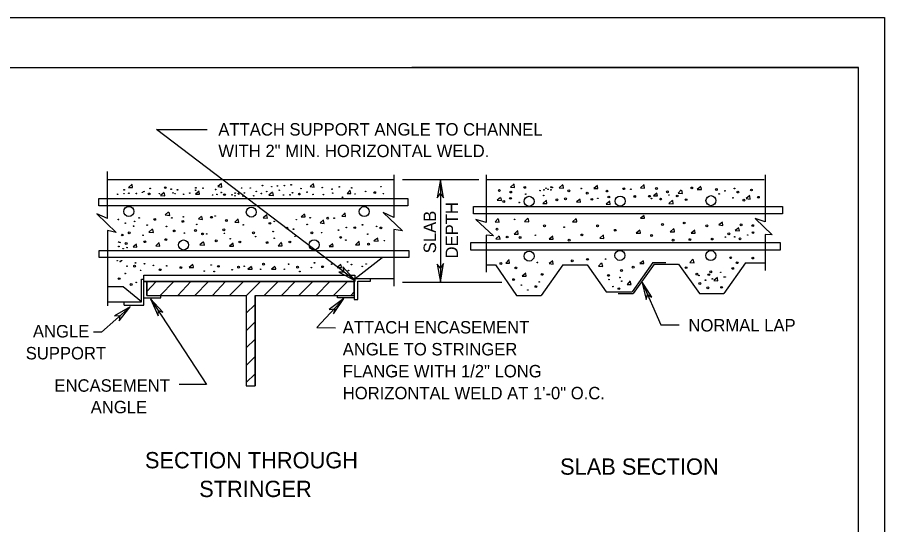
# Model space of a CAD drawing. Extents: x 528.16 to 531.11, y 154.42 to 156.25.
# Drawn here: x 530.401 to 531.115, y 155.836 to 156.253 of the extents above; entities that cross this region are included whole.
import ezdxf

# ---------------------------------------------------------------- set-up
doc = ezdxf.new("R2010")
doc.units = 0
doc.layers.add('Level 1', color=7, linetype='Continuous')
doc.layers.add('Level 41', color=7, linetype='Continuous')

msp = doc.modelspace()

# ---------------------------------------------------------------- linework, layer by layer
at = {"layer": 'Level 1'}
for p, q in [((528.15617, 156.25295), (531.1145, 156.25295)), ((528.34318, 156.21161), (531.09318, 156.21161)), ((531.09318, 156.21161), (530.72572, 156.21161)), ((531.09318, 154.46161), (531.09318, 156.21161)), ((531.09318, 156.06463), (531.09318, 156.21161)), ((530.67913, 156.03665), (530.51575, 156.16066)), ((530.51575, 156.16066), (530.55741, 156.16066)), ((530.47539, 156.0875), (530.47539, 156.12621)), ((530.71096, 156.12359), (530.71096, 156.08848)), ((530.78707, 156.12359), (530.78707, 156.08422)), ((531.0164, 156.12359), (531.0164, 156.08487)), ((530.47539, 156.11965), (530.71096, 156.11965)), ((530.71818, 156.11965), (530.78084, 156.11965)), ((530.74934, 156.11965), (530.74934, 156.03533)), ((530.78707, 156.11965), (531.01575, 156.11965)), ((530.71096, 156.07864), (530.71096, 156.03205)), ((530.47539, 156.07766), (530.47539, 156.01565)), ((530.78707, 156.07372), (530.78707, 156.04354)), ((531.0164, 156.07438), (531.0164, 156.04485)), ((530.67913, 156.03829), (530.70144, 156.05535)), ((530.92421, 156.05141), (530.90715, 156.02713)), ((530.9252, 156.0501), (530.90781, 156.02582)), ((530.92421, 156.05141), (530.93471, 156.05141)), ((530.9252, 156.0501), (530.94521, 156.0501)), ((530.94521, 156.0501), (530.9626, 156.02582)), ((531.00033, 156.05108), (530.98261, 156.02582)), ((531.00033, 156.05108), (531.0164, 156.05108)), ((530.78707, 156.04944), (530.79462, 156.04944)), ((530.79462, 156.04944), (530.81201, 156.02418)), ((530.85007, 156.04944), (530.83235, 156.02418)), ((530.85007, 156.04944), (530.87008, 156.04944)), ((530.87008, 156.04944), (530.88583, 156.02713)), ((530.50328, 156.01893), (530.50328, 156.03763)), ((530.50328, 156.03763), (530.50525, 156.03763)), ((530.67848, 156.02483), (530.67848, 156.03829)), ((530.67848, 156.03829), (530.71096, 156.03829)), ((530.68143, 156.0209), (530.68143, 156.03599)), ((530.68143, 156.03599), (530.69193, 156.03599)), ((530.69193, 156.03599), (530.69193, 156.03829)), ((530.48819, 156.0314), (530.47539, 156.0314)), ((530.50328, 156.01893), (530.48819, 156.0314)), ((530.50525, 156.0163), (530.50525, 156.03566)), ((530.50525, 156.03566), (530.52822, 156.03566)), ((530.67848, 156.03566), (530.50787, 156.03566)), ((530.50787, 156.02418), (530.50787, 156.03566)), ((530.50787, 156.03566), (530.67848, 156.03566)), ((530.50787, 156.02746), (530.51542, 156.03566)), ((530.5187, 156.02418), (530.52986, 156.03566)), ((530.53314, 156.02418), (530.54396, 156.03566)), ((530.54724, 156.02418), (530.5584, 156.03566)), ((530.56168, 156.02418), (530.57251, 156.03566)), ((530.57579, 156.02418), (530.58727, 156.03566)), ((530.58957, 156.02385), (530.60138, 156.03566)), ((530.60433, 156.02418), (530.61581, 156.03566)), ((530.61844, 156.02418), (530.62992, 156.03566)), ((530.63287, 156.02418), (530.64436, 156.03566)), ((530.64698, 156.02418), (530.65846, 156.03566)), ((530.66142, 156.02418), (530.6729, 156.03566)), ((530.67848, 156.03566), (530.67848, 156.0209)), ((530.67848, 156.02418), (530.67848, 156.03566)), ((530.71818, 156.03533), (530.79987, 156.03533)), ((530.91503, 156.03566), (530.93077, 156.00023)), ((530.50525, 156.02221), (530.51936, 156.02221)), ((530.50787, 156.02418), (530.58957, 156.02418)), ((530.51083, 156.02155), (530.55676, 155.95102)), ((530.51936, 156.02221), (530.51936, 156.02451)), ((530.58957, 156.02418), (530.58957, 155.95003)), ((530.59678, 156.02418), (530.59678, 155.95003)), ((530.59678, 156.02418), (530.67881, 156.02418)), ((530.66995, 156.02188), (530.64764, 155.99793)), ((530.6647, 156.02221), (530.6647, 156.02451)), ((530.67881, 156.02221), (530.6647, 156.02221)), ((530.67552, 156.02418), (530.67848, 156.02713)), ((530.81201, 156.02418), (530.83235, 156.02418)), ((530.88583, 156.02713), (530.90715, 156.02713)), ((530.89567, 156.02582), (530.90781, 156.02582)), ((530.9626, 156.02582), (530.98261, 156.02582)), ((530.49409, 156.01499), (530.47047, 155.994)), ((530.47539, 156.01893), (530.50328, 156.01893)), ((530.48917, 156.0163), (530.48917, 156.01893)), ((530.48917, 156.0163), (530.50525, 156.0163)), ((530.58957, 156.00974), (530.59678, 156.01696)), ((530.67848, 156.0209), (530.68143, 156.0209)), ((530.58957, 155.99531), (530.59678, 156.00253)), ((530.93077, 156.00023), (530.94587, 156.00023)), ((530.47047, 155.994), (530.46391, 155.994)), ((530.64764, 155.99793), (530.66306, 155.9976)), ((530.58957, 155.9812), (530.59678, 155.98842)), ((530.58957, 155.96676), (530.59678, 155.97398)), ((530.58957, 155.95266), (530.59678, 155.95987)), ((530.55676, 155.95102), (530.53445, 155.95102))]:
    msp.add_line(p, q, dxfattribs=at)
for points in [[(530.49573, 156.11571), (530.49278, 156.11309), (530.49606, 156.11309), (530.49573, 156.11539)], [(530.56923, 156.11637), (530.56627, 156.11375), (530.56955, 156.11342), (530.56923, 156.11604)], [(530.64501, 156.11637), (530.64206, 156.11375), (530.64534, 156.11342), (530.64501, 156.11604)], [(530.81004, 156.11604), (530.80709, 156.11342), (530.81037, 156.11309), (530.81004, 156.11571)], [(530.85007, 156.11539), (530.84711, 156.11276), (530.85072, 156.11243), (530.85039, 156.11506)], [(530.87861, 156.11473), (530.87566, 156.11211), (530.87894, 156.11211), (530.87861, 156.11407)], [(530.91699, 156.11539), (530.91404, 156.11276), (530.91732, 156.11243), (530.91699, 156.11506)], [(530.52198, 156.10882), (530.51903, 156.10653), (530.52264, 156.1062), (530.52231, 156.1085)], [(530.55085, 156.11014), (530.5479, 156.10751), (530.55118, 156.10751), (530.55085, 156.10948)], [(530.61122, 156.10915), (530.60827, 156.10686), (530.61188, 156.10653), (530.61155, 156.10882)], [(530.6752, 156.11079), (530.67257, 156.10817), (530.67552, 156.10817), (530.6752, 156.11046)], [(530.92749, 156.1085), (530.92454, 156.1062), (530.92782, 156.1062), (530.92749, 156.10817)], [(530.94751, 156.11112), (530.94488, 156.1085), (530.94849, 156.10817), (530.94783, 156.11079)], [(530.96358, 156.11375), (530.96063, 156.11145), (530.96424, 156.11145), (530.96391, 156.11342)], [(530.79888, 156.10489), (530.79593, 156.10259), (530.79954, 156.10226), (530.79921, 156.10456)], [(530.83661, 156.10259), (530.83366, 156.09997), (530.83694, 156.09997), (530.83661, 156.10226)], [(530.86417, 156.10358), (530.86122, 156.10128), (530.8645, 156.10095), (530.86417, 156.10325)], [(530.88878, 156.10193), (530.88583, 156.09931), (530.88911, 156.09898), (530.88878, 156.10161)], [(530.94029, 156.10259), (530.93734, 156.09997), (530.94094, 156.09964), (530.94062, 156.10226)], [(531.00394, 156.10653), (531.00098, 156.1039), (531.00427, 156.10358), (531.00394, 156.1062)], [(530.52559, 156.09308), (530.52297, 156.09045), (530.52657, 156.09012), (530.52625, 156.09275)], [(530.47539, 156.0875), (530.46654, 156.09144), (530.48261, 156.07602), (530.47539, 156.07766)], [(530.55282, 156.08947), (530.5502, 156.08717), (530.55348, 156.08684), (530.55315, 156.08914)], [(530.58301, 156.08717), (530.58005, 156.08455), (530.58333, 156.08422), (530.58301, 156.08684)], [(530.60663, 156.09045), (530.60335, 156.08816), (530.60696, 156.08783), (530.60663, 156.09012)], [(530.63747, 156.09144), (530.63484, 156.08881), (530.63812, 156.08881), (530.6378, 156.09078)], [(530.65322, 156.08651), (530.65026, 156.08389), (530.65354, 156.08356), (530.65322, 156.08586)], [(530.67093, 156.09209), (530.66831, 156.08947), (530.67126, 156.08914), (530.67093, 156.09176)], [(530.71096, 156.08848), (530.7021, 156.09242), (530.71818, 156.07733), (530.71096, 156.07864)], [(530.78707, 156.08422), (530.77854, 156.08684), (530.79298, 156.07339), (530.78707, 156.07372)], [(530.79692, 156.0875), (530.79429, 156.08487), (530.79757, 156.08455), (530.79724, 156.08717)], [(530.82119, 156.08783), (530.81857, 156.0852), (530.82218, 156.08487), (530.82185, 156.0875)], [(530.86089, 156.0875), (530.85794, 156.08487), (530.86155, 156.08487), (530.86122, 156.08717)], [(530.91699, 156.09012), (530.91404, 156.08783), (530.91732, 156.08783), (530.91699, 156.0898)], [(531.0164, 156.08487), (531.0082, 156.0875), (531.02231, 156.07405), (531.0164, 156.07438)], [(530.51247, 156.07897), (530.50951, 156.07634), (530.51312, 156.07602), (530.5128, 156.07864)], [(530.94127, 156.0793), (530.93832, 156.07667), (530.94193, 156.07667), (530.9416, 156.07897)], [(530.9813, 156.08455), (530.97835, 156.08225), (530.98163, 156.08192), (530.9813, 156.08422)], [(530.99475, 156.07995), (530.9918, 156.07766), (530.99541, 156.07733), (530.99475, 156.07962)], [(530.79757, 156.07339), (530.79495, 156.07077), (530.79856, 156.07044), (530.7979, 156.07306)], [(530.81299, 156.07766), (530.81004, 156.0747), (530.81332, 156.0747), (530.81299, 156.07733)], [(530.84186, 156.07306), (530.83891, 156.07044), (530.84219, 156.07044), (530.84186, 156.07274)], [(530.88353, 156.07405), (530.88058, 156.07142), (530.88386, 156.07109), (530.88353, 156.07372)], [(530.91339, 156.07798), (530.91043, 156.07536), (530.91404, 156.07536), (530.91371, 156.07766)], [(530.95866, 156.07798), (530.95571, 156.07536), (530.95899, 156.07536), (530.95866, 156.07766)], [(530.49934, 156.0665), (530.49639, 156.06421), (530.49967, 156.06388), (530.49934, 156.06617)], [(530.51804, 156.06781), (530.51509, 156.06519), (530.51837, 156.06486), (530.51804, 156.06716)], [(530.55446, 156.06847), (530.55151, 156.06585), (530.55512, 156.06552), (530.55479, 156.06814)], [(530.57874, 156.06716), (530.57579, 156.06486), (530.57907, 156.06486), (530.57874, 156.06683)], [(530.61844, 156.06814), (530.61581, 156.06519), (530.61909, 156.06519), (530.61877, 156.06716)], [(530.66076, 156.06683), (530.65781, 156.06453), (530.66109, 156.06453), (530.66076, 156.0665)], [(530.68241, 156.0688), (530.67946, 156.06585), (530.68274, 156.06585), (530.68241, 156.06847)], [(530.69783, 156.07142), (530.69455, 156.06913), (530.69816, 156.0688), (530.69783, 156.07109)], [(530.80577, 156.05371), (530.80315, 156.05075), (530.8061, 156.05075), (530.80577, 156.05305)], [(530.84186, 156.05272), (530.83891, 156.05043), (530.84219, 156.0501), (530.84186, 156.05239)], [(530.88189, 156.05108), (530.87927, 156.04846), (530.88287, 156.04813), (530.88222, 156.05075)], [(530.91634, 156.05272), (530.91339, 156.05043), (530.91667, 156.05043), (530.91634, 156.05239)], [(530.95702, 156.05403), (530.9544, 156.05141), (530.95801, 156.05108), (530.95735, 156.05371)], [(530.5456, 156.04977), (530.54265, 156.04714), (530.54626, 156.04714), (530.54593, 156.04944)], [(530.59383, 156.04813), (530.59088, 156.04583), (530.59449, 156.04583), (530.59416, 156.0478)], [(530.61319, 156.04813), (530.61024, 156.04583), (530.61385, 156.04583), (530.61352, 156.0478)], [(530.66732, 156.04977), (530.66437, 156.04714), (530.66798, 156.04714), (530.66765, 156.04944)], [(530.81955, 156.04255), (530.8166, 156.04025), (530.81988, 156.04025), (530.81955, 156.04222)], [(530.90551, 156.03632), (530.90289, 156.03337), (530.90617, 156.03337), (530.90551, 156.03566)], [(530.97736, 156.03894), (530.97441, 156.03665), (530.97769, 156.03632), (530.97736, 156.03861)], [(530.50787, 156.03566), (530.50787, 156.02418), (530.58957, 156.02418), (530.58957, 155.95003), (530.59678, 155.95003), (530.59678, 156.02418), (530.67848, 156.02418), (530.67848, 156.03566), (530.50787, 156.03566)]]:
    msp.add_lwpolyline(points, dxfattribs=at)
for points in [[(530.74934, 156.11965), (530.74672, 156.10456), (530.74934, 156.10817), (530.75197, 156.10456)], [(530.46818, 156.1039), (530.72244, 156.1039), (530.72244, 156.098), (530.46818, 156.098)], [(530.77657, 156.09734), (531.03084, 156.09734), (531.03084, 156.09144), (530.77657, 156.09144)], [(530.77428, 156.06781), (531.02887, 156.06781), (531.02887, 156.06158), (530.77428, 156.06158)], [(530.4685, 156.06125), (530.72343, 156.06125), (530.72343, 156.05535), (530.4685, 156.05535)], [(530.74934, 156.03533), (530.75197, 156.05043), (530.74934, 156.04682), (530.74672, 156.0501)], [(530.67913, 156.03665), (530.66896, 156.0478), (530.66995, 156.04354), (530.66568, 156.04354)], [(530.50525, 156.04091), (530.67881, 156.04091), (530.67881, 156.03566), (530.50525, 156.03566)], [(530.91503, 156.03566), (530.91864, 156.0209), (530.91962, 156.02516), (530.92323, 156.02287)], [(530.51083, 156.02155), (530.51706, 156.00745), (530.51739, 156.01204), (530.521, 156.0104)], [(530.66995, 156.02188), (530.65781, 156.0127), (530.6624, 156.01335), (530.66142, 156.00909)], [(530.49409, 156.01499), (530.4813, 156.00745), (530.48556, 156.00777), (530.48491, 156.00351)]]:
    msp.add_lwpolyline(points, close=True, dxfattribs=at)
for centre, radius in [((530.60297, 156.11465), 0.000251), ((530.61523, 156.11435), 0.000251), ((530.62096, 156.11465), 0.000251), ((530.62655, 156.11527), 0.000251), ((530.48369, 156.10752), 0.000251), ((530.48897, 156.10798), 0.000251), ((530.48912, 156.11109), 0.000251), ((530.49299, 156.10829), 0.000251), ((530.4992, 156.10814), 0.000251), ((530.50416, 156.10907), 0.000251), ((530.50541, 156.10969), 0.000251), ((530.50964, 156.10779), 0.000731), ((530.51052, 156.11233), 0.000251), ((530.51813, 156.10798), 0.000251), ((530.52298, 156.11291), 0.000731), ((530.52775, 156.1117), 0.000251), ((530.5293, 156.1086), 0.000251), ((530.531, 156.10798), 0.000251), ((530.53302, 156.11109), 0.000251), ((530.53798, 156.10752), 0.000251), ((530.5431, 156.10845), 0.000251), ((530.54791, 156.11078), 0.000251), ((530.54806, 156.11279), 0.000251), ((530.55396, 156.11249), 0.000251), ((530.56435, 156.1114), 0.000251), ((530.56544, 156.10737), 0.000251), ((530.56901, 156.10892), 0.000251), ((530.57169, 156.10716), 0.000731), ((530.57784, 156.10705), 0.000251), ((530.58048, 156.10845), 0.000251), ((530.58312, 156.10814), 0.000251), ((530.58342, 156.10767), 0.000251), ((530.58576, 156.11264), 0.000251), ((530.58808, 156.1086), 0.000251), ((530.59289, 156.11264), 0.000251), ((530.59785, 156.10984), 0.000251), ((530.60204, 156.10814), 0.000251), ((530.60638, 156.10969), 0.000251), ((530.61057, 156.11372), 0.000251), ((530.61678, 156.11078), 0.000251), ((530.62562, 156.10705), 0.000251), ((530.62763, 156.10875), 0.000251), ((530.63326, 156.10762), 0.000731), ((530.63462, 156.11218), 0.000251), ((530.63958, 156.10923), 0.000251), ((530.64455, 156.10737), 0.000251), ((530.65214, 156.11295), 0.000251), ((530.65308, 156.1072), 0.000251), ((530.66021, 156.1117), 0.000251), ((530.66067, 156.10845), 0.000251), ((530.66611, 156.11357), 0.000251), ((530.67633, 156.11279), 0.000251), ((530.67912, 156.10768), 0.000251), ((530.68781, 156.10984), 0.000251), ((530.69531, 156.10887), 0.000731), ((530.70036, 156.11372), 0.000251), ((530.70239, 156.10798), 0.000251), ((530.79781, 156.11055), 0.000731), ((530.8072, 156.10927), 0.000731), ((530.81873, 156.11311), 0.000731), ((530.81954, 156.10753), 0.000251), ((530.83128, 156.11052), 0.000251), ((530.83448, 156.11115), 0.000251), ((530.83619, 156.11243), 0.000251), ((530.83789, 156.11158), 0.000251), ((530.84024, 156.11329), 0.000251), ((530.84024, 156.11115), 0.000251), ((530.84088, 156.11329), 0.000251), ((530.84131, 156.11308), 0.000251), ((530.85499, 156.11034), 0.000731), ((530.8652, 156.11223), 0.000251), ((530.87014, 156.10841), 0.000731), ((530.88636, 156.11012), 0.000731), ((530.88632, 156.10966), 0.000251), ((530.90022, 156.11205), 0.000731), ((530.90596, 156.11158), 0.000251), ((530.92711, 156.11225), 0.000731), ((530.93607, 156.10947), 0.000731), ((530.95613, 156.11268), 0.000731), ((530.9764, 156.1114), 0.000731), ((530.97871, 156.10774), 0.000251), ((530.98341, 156.1103), 0.000251), ((530.9913, 156.11223), 0.000251), ((530.99411, 156.10927), 0.000731), ((531.00521, 156.11097), 0.000731), ((530.56186, 156.10689), 0.000251), ((530.58033, 156.10628), 0.000251), ((530.58685, 156.10597), 0.000251), ((530.59568, 156.10628), 0.000251), ((530.62019, 156.10689), 0.000251), ((530.66874, 156.10503), 0.000251), ((530.80144, 156.10158), 0.000731), ((530.80699, 156.10414), 0.000731), ((530.81421, 156.1007), 0.000251), ((530.82228, 156.10166), 0.00413), ((530.83426, 156.10646), 0.000251), ((530.84518, 156.10286), 0.000731), ((530.85222, 156.10372), 0.000731), ((530.87398, 156.10329), 0.000731), ((530.87886, 156.10412), 0.000251), ((530.88785, 156.10521), 0.000731), ((530.8972, 156.10186), 0.00413), ((530.90919, 156.10563), 0.000731), ((530.90959, 156.10603), 0.000251), ((530.92136, 156.10585), 0.000731), ((530.92302, 156.1039), 0.000251), ((530.93053, 156.1035), 0.000731), ((530.93732, 156.10689), 0.000251), ((530.94419, 156.10606), 0.000731), ((530.95144, 156.10307), 0.000731), ((530.97193, 156.10223), 0.00413), ((530.99002, 156.10454), 0.000251), ((530.99903, 156.10265), 0.000731), ((531.01097, 156.105), 0.000731), ((530.49292, 156.09338), 0.00413), ((530.59372, 156.09284), 0.00413), ((530.68668, 156.09321), 0.00413), ((530.48438, 156.08677), 0.000251), ((530.50147, 156.08802), 0.000251), ((530.5143, 156.08678), 0.000731), ((530.52836, 156.08802), 0.000251), ((530.53744, 156.08518), 0.000731), ((530.5378, 156.08891), 0.000251), ((530.56095, 156.08857), 0.000731), ((530.56397, 156.08962), 0.000251), ((530.57324, 156.08589), 0.000731), ((530.63075, 156.0866), 0.000251), ((530.64215, 156.0882), 0.000251), ((530.65658, 156.08785), 0.000731), ((530.66191, 156.08785), 0.000251), ((530.81037, 156.08683), 0.000251), ((530.49007, 156.08375), 0.000251), ((530.49684, 156.08125), 0.000251), ((530.49773, 156.08517), 0.000251), ((530.50806, 156.08215), 0.000251), ((530.52391, 156.08108), 0.000251), ((530.54883, 156.08268), 0.000251), ((530.57111, 156.07823), 0.000731), ((530.58713, 156.08232), 0.000251), ((530.60903, 156.08358), 0.000731), ((530.61259, 156.08517), 0.000251), ((530.62309, 156.07966), 0.000731), ((530.62844, 156.07876), 0.000251), ((530.63965, 156.08268), 0.000251), ((530.67189, 156.08019), 0.000251), ((530.67884, 156.08002), 0.000731), ((530.68524, 156.08232), 0.000251), ((530.69681, 156.08108), 0.000251), ((530.70039, 156.07983), 0.000731), ((530.79589, 156.07875), 0.000731), ((530.83494, 156.08152), 0.000731), ((530.85112, 156.08043), 0.000251), ((530.87867, 156.08152), 0.000731), ((530.93202, 156.08259), 0.000731), ((530.94994, 156.08387), 0.000731), ((530.96851, 156.08152), 0.000731), ((530.99667, 156.08237), 0.000731), ((531.00628, 156.08173), 0.000731), ((530.48758, 156.07396), 0.000731), ((530.49329, 156.07573), 0.000731), ((530.50468, 156.07378), 0.000251), ((530.53032, 156.07735), 0.000731), ((530.53869, 156.07555), 0.000251), ((530.54777, 156.0777), 0.000731), ((530.55365, 156.07485), 0.000731), ((530.55703, 156.07484), 0.000251), ((530.57163, 156.07538), 0.000251), ((530.5955, 156.07573), 0.000731), ((530.59727, 156.0727), 0.000251), ((530.6117, 156.0768), 0.000251), ((530.61259, 156.07128), 0.000251), ((530.62968, 156.07288), 0.000251), ((530.64358, 156.07573), 0.000731), ((530.65158, 156.07591), 0.000251), ((530.66547, 156.07805), 0.000251), ((530.66726, 156.072), 0.000731), ((530.68952, 156.07466), 0.000251), ((530.80421, 156.07233), 0.000731), ((530.81488, 156.07191), 0.000731), ((530.82744, 156.0738), 0.000251), ((530.86567, 156.07404), 0.000731), ((530.89319, 156.07789), 0.000731), ((530.92306, 156.07361), 0.000731), ((530.98383, 156.07231), 0.000251), ((530.98664, 156.07491), 0.000731), ((530.99152, 156.07252), 0.000251), ((530.99582, 156.07085), 0.000731), ((531.00219, 156.07401), 0.000251), ((531.00649, 156.07597), 0.000731), ((530.48455, 156.06825), 0.000251), ((530.48473, 156.06451), 0.000251), ((530.48562, 156.06789), 0.000251), ((530.49079, 156.06701), 0.000731), ((530.5061, 156.06844), 0.000731), ((530.52338, 156.07021), 0.000731), ((530.53798, 156.06577), 0.00413), ((530.56487, 156.06915), 0.000731), ((530.57644, 156.07092), 0.000251), ((530.58427, 156.06826), 0.000731), ((530.60672, 156.06772), 0.000731), ((530.62542, 156.06826), 0.000731), ((530.64536, 156.06594), 0.00413), ((530.67153, 156.06985), 0.000251), ((530.69023, 156.06647), 0.000731), ((530.70323, 156.06932), 0.000251), ((530.85521, 156.06977), 0.000731), ((530.94077, 156.06977), 0.000731), ((530.95464, 156.0702), 0.000731), ((530.97299, 156.07063), 0.000731), ((530.48829, 156.06273), 0.000251), ((530.4915, 156.06362), 0.000251), ((530.82228, 156.05666), 0.00413), ((530.89701, 156.05723), 0.00413), ((530.97174, 156.05703), 0.00413), ((530.48341, 156.05286), 0.000251), ((530.48589, 156.05216), 0.000251), ((530.48695, 156.05286), 0.000251), ((530.49843, 156.051), 0.000251), ((530.50587, 156.05038), 0.000251), ((530.60383, 156.05002), 0.000731), ((530.62444, 156.05003), 0.000251), ((530.6457, 156.0511), 0.000251), ((530.65987, 156.05003), 0.000251), ((530.67298, 156.05181), 0.000251), ((530.68827, 156.05015), 0.000251), ((530.79909, 156.05057), 0.000731), ((530.82914, 156.05139), 0.000251), ((530.85777, 156.0527), 0.000731), ((530.87036, 156.05398), 0.000731), ((530.88526, 156.05416), 0.000251), ((530.98814, 156.05526), 0.000731), ((530.99347, 156.0512), 0.000731), ((531.00628, 156.05504), 0.000731), ((530.49145, 156.04836), 0.000251), ((530.4977, 156.04835), 0.000731), ((530.50261, 156.04494), 0.000251), ((530.51317, 156.04897), 0.000251), ((530.51878, 156.0454), 0.000731), ((530.52415, 156.04861), 0.000251), ((530.53579, 156.04718), 0.000731), ((530.55499, 156.04436), 0.000251), ((530.56066, 156.04932), 0.000251), ((530.56313, 156.04401), 0.000251), ((530.56663, 156.04824), 0.000731), ((530.57801, 156.04543), 0.000251), ((530.58327, 156.04753), 0.000731), ((530.58794, 156.04826), 0.000251), ((530.6014, 156.04578), 0.000251), ((530.6209, 156.04578), 0.000251), ((530.63182, 156.04753), 0.000731), ((530.63365, 156.04401), 0.000251), ((530.64321, 156.04719), 0.000251), ((530.65238, 156.04789), 0.000731), ((530.67369, 156.04472), 0.000251), ((530.67617, 156.04968), 0.000251), ((530.68501, 156.04813), 0.000251), ((530.81146, 156.04694), 0.000731), ((530.89831, 156.0448), 0.000731), ((530.90791, 156.04758), 0.000731), ((530.95144, 156.04715), 0.000731), ((530.97171, 156.04374), 0.000731), ((530.97999, 156.04328), 0.000251), ((530.98985, 156.04651), 0.000731), ((530.48498, 156.03811), 0.000731), ((530.49005, 156.04231), 0.000251), ((530.80955, 156.03734), 0.000731), ((530.83301, 156.04161), 0.000731), ((530.88764, 156.04075), 0.000731), ((530.88803, 156.0373), 0.000251), ((530.897, 156.03901), 0.000251), ((530.89849, 156.03602), 0.000251), ((530.9604, 156.04181), 0.000731), ((530.96207, 156.04071), 0.000251), ((530.9674, 156.03687), 0.000251), ((530.97021, 156.04139), 0.000731), ((530.97296, 156.03795), 0.000251), ((530.98277, 156.03943), 0.000251), ((530.98363, 156.03943), 0.000251), ((530.4949, 156.0333), 0.000731), ((530.49904, 156.03501), 0.000251), ((530.81592, 156.03282), 0.000251), ((530.82124, 156.02876), 0.000251), ((530.82789, 156.03157), 0.000731), ((530.83064, 156.03538), 0.000251), ((530.89123, 156.03154), 0.000251), ((530.89618, 156.02986), 0.000731), ((530.96275, 156.03413), 0.000731), ((530.96936, 156.0305), 0.000731), ((530.98067, 156.03093), 0.000731)]:
    msp.add_circle(centre, radius, dxfattribs=at)
at = {"layer": 'Level 41'}
msp.add_lwpolyline([(528.15617, 156.25295), (531.11483, 156.25295), (531.11483, 154.41995), (528.15617, 154.41995)], close=True, dxfattribs=at)

# ---------------------------------------------------------------- texts
at = {"layer": 'Level 1'}
for s, height, p in [('ATTACH SUPPORT ANGLE TO CHANNEL', 0.0102283, (530.5666, 156.15574)), ('WITH 2" MIN. HORIZONTAL WELD.', 0.0102283, (530.5666, 156.13802)), ('ATTACH ENCASEMENT ', 0.0102283, (530.66896, 155.99301)), ('NORMAL LAP', 0.010228, (530.95341, 155.99465)), ('ANGLE ', 0.010228, (530.41404, 155.98973)), ('SUPPORT', 0.010228, (530.40814, 155.97169)), ('ANGLE TO STRINGER ', 0.0102283, (530.66896, 155.97497)), ('FLANGE WITH 1/2" LONG ', 0.0102283, (530.66896, 155.95692)), ('ENCASEMENT ', 0.0102283, (530.43176, 155.94511)), ('HORIZONTAL WELD AT 1\'-0" O.C.', 0.0102283, (530.66896, 155.93888)), ('ANGLE', 0.010228, (530.46161, 155.92739)), ('SECTION THROUGH', 0.0134035, (530.50623, 155.88212)), ('SLAB SECTION', 0.0134035, (530.84777, 155.87687)), ('STRINGER', 0.013404, (530.55085, 155.8585))]:
    msp.add_text(s, height=height, dxfattribs=at).set_placement(p)
for s, p in [('SLAB', (530.74573, 156.05896)), ('DEPTH', (530.76378, 156.05469))]:
    msp.add_text(s, height=0.010228, rotation=90, dxfattribs=at).set_placement(p)

doc.saveas('drawing.dxf')
